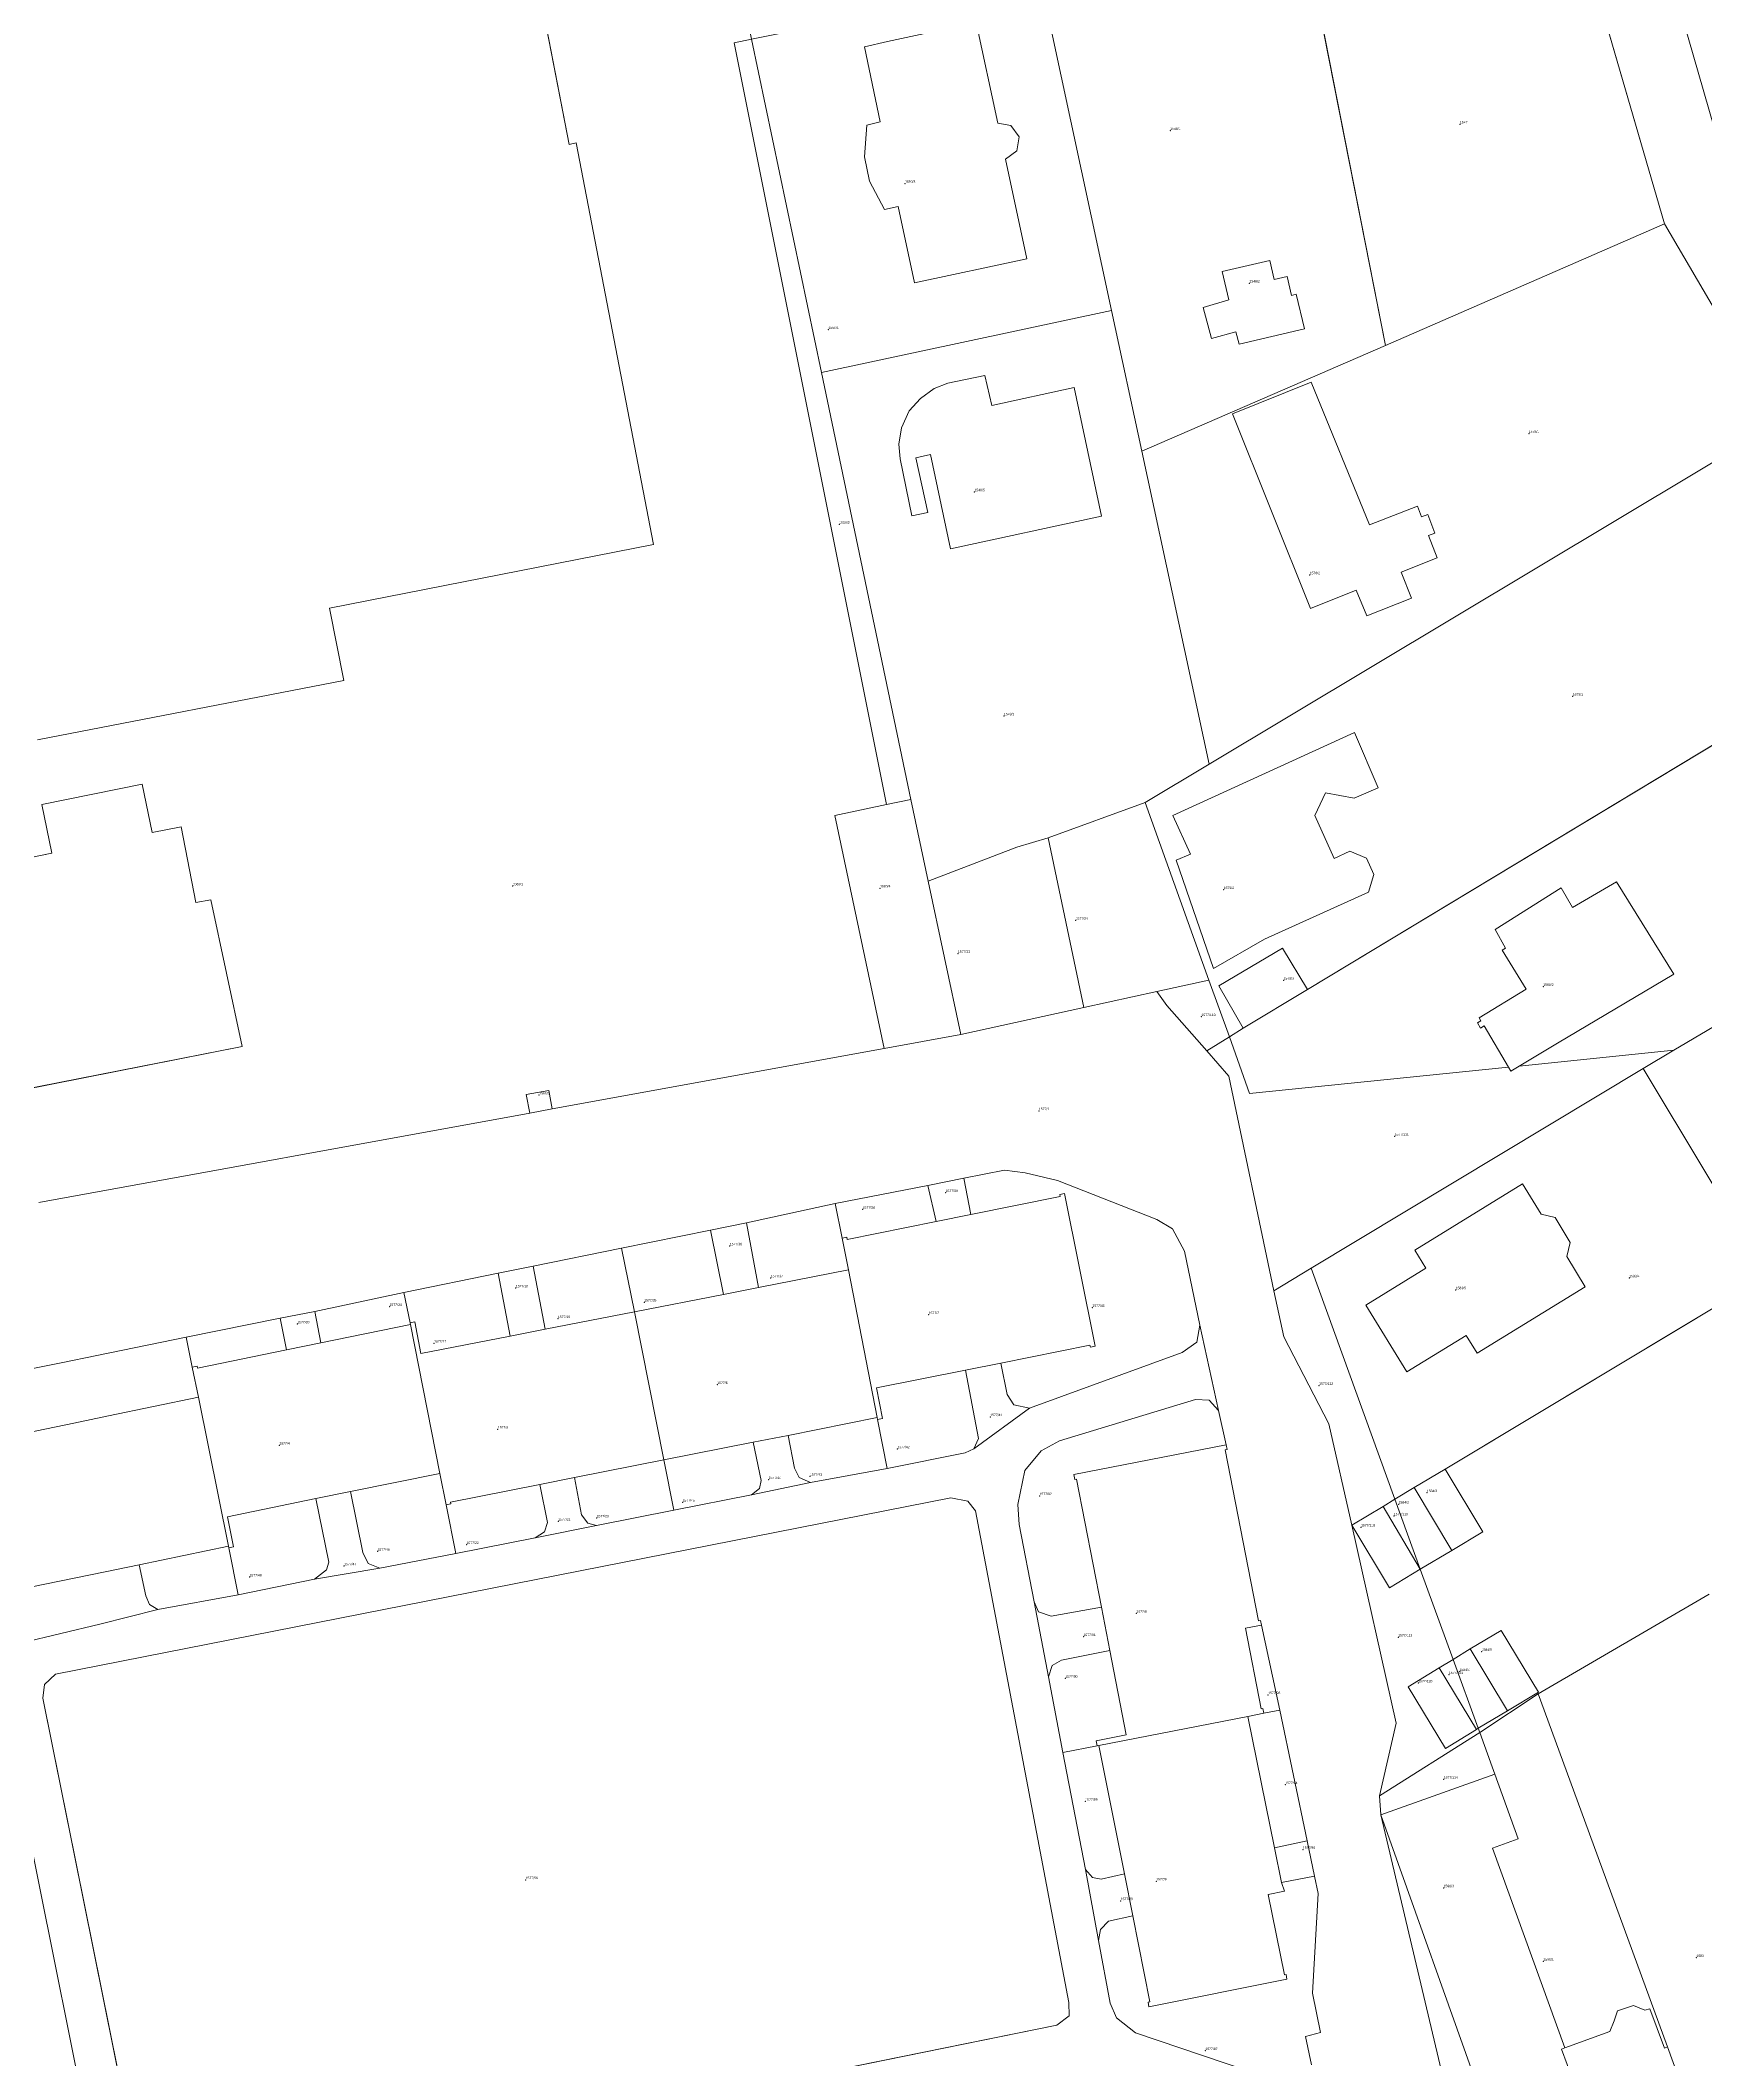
# Model space of a CAD drawing. Header units: metres. Extents: x -741772 to -729469, y -1051765 to -1042288.
# Drawn here: x -741632.2 to -741494.3, y -1051425.6 to -1051258.4 of the extents above; entities that cross this region are included whole.
import ezdxf
from ezdxf.enums import TextEntityAlignment as Align

# ---------------------------------------------------------------- set-up
doc = ezdxf.new("R2010")
doc.units = ezdxf.units.M
doc.header["$LTSCALE"] = 4
doc.header["$MEASUREMENT"] = 0
doc.layers.add('ABMV_sachty', color=6, linetype='Continuous')
doc.layers.add('Katastr_1', color=7, linetype='Continuous', lineweight=13, true_color=0xafbfcf)
doc.layers.add('Katastr_2', color=7, linetype='Continuous', lineweight=13, true_color=0xafbfcf)
doc.styles.get("Standard").update_dxf_attribs({"font": 'arial.ttf'})

# ---------------------------------------------------------------- blocks, each defined once
blk = doc.blocks.new('katastr nemovistosti')
at = {"layer": 'Katastr_1'}
for p, q in [((-114.78, 124.75), (-121.58, 159.32)), ((-98.57, 158.55), (-91.67, 134.83)), ((-185.32, 156.64), (-182.38, 141.4)), ((-156, 149.91), (-148.67, 151.49)), ((-148.67, 151.49), (-146.88, 143.15)), ((-168.71, 149.82), (-167.27, 150.11)), ((-156.09, 86.73), (-168.71, 149.82)), ((-167.27, 150.11), (-161.49, 122.51)), ((-157.92, 149.48), (-156, 149.91)), ((-156.63, 143.26), (-157.92, 149.48)), ((-157.93, 140.37), (-157.72, 143)), ((-157.72, 143), (-156.63, 143.26)), ((-146.88, 143.15), (-145.81, 142.96)), ((-145.81, 142.96), (-145.12, 142.03)), ((-182.38, 141.4), (-181.79, 141.52)), ((-181.79, 141.52), (-175.38, 108.27)), ((-145.3, 140.87), (-146.24, 140.19)), ((-145.12, 142.03), (-145.3, 140.87)), ((-157.51, 138.37), (-157.93, 140.37)), ((-146.24, 140.19), (-144.48, 131.92)), ((-156.27, 136), (-157.51, 138.37)), ((-155.14, 136.25), (-156.27, 136)), ((-153.78, 129.94), (-155.14, 136.25)), ((-91.67, 134.83), (-114.78, 124.75)), ((-144.48, 131.92), (-153.78, 129.94)), ((-128.29, 130.87), (-124.36, 131.78)), ((-127.75, 128.53), (-128.29, 130.87)), ((-124.36, 131.78), (-123.99, 130.22)), ((-123.99, 130.22), (-122.92, 130.47)), ((-122.92, 130.47), (-122.55, 128.9)), ((-122.55, 128.9), (-122.16, 128.99)), ((-122.16, 128.99), (-121.49, 126.12)), ((-129.88, 127.9), (-127.75, 128.53)), ((-129.17, 125.32), (-129.88, 127.9)), ((-127.16, 125.87), (-129.17, 125.32)), ((-126.89, 124.86), (-127.16, 125.87)), ((-121.49, 126.12), (-126.89, 124.86)), ((-161.49, 122.51), (-154.07, 87.15)), ((-151.01, 121.62), (-147.96, 122.26)), ((-147.96, 122.26), (-147.37, 119.79)), ((-153.29, 120.37), (-152.14, 121.2)), ((-152.14, 121.2), (-151.01, 121.62)), ((-147.37, 119.79), (-140.55, 121.28)), ((-140.55, 121.28), (-138.28, 110.62)), ((-127.44, 119.1), (-120.92, 121.71)), ((-120.92, 121.71), (-116.09, 109.89)), ((-154.84, 117.94), (-154.22, 119.33)), ((-154.22, 119.33), (-153.29, 120.37)), ((-120.98, 102.97), (-127.44, 119.1)), ((-155.07, 116.58), (-154.84, 117.94)), ((-154.96, 115.37), (-155.07, 116.58)), ((-152.46, 115.73), (-153.67, 115.45)), ((-153.67, 115.45), (-152.67, 110.91)), ((-150.79, 107.91), (-152.46, 115.73)), ((-154.01, 110.64), (-154.96, 115.37)), ((-152.67, 110.91), (-154.01, 110.64)), ((-138.28, 110.62), (-150.79, 107.91)), ((-116.09, 109.89), (-112.12, 111.44)), ((-112.12, 111.44), (-111.78, 110.55)), ((-111.78, 110.55), (-111.26, 110.75)), ((-111.26, 110.75), (-110.68, 109.22)), ((-110.68, 109.22), (-111.2, 109.02)), ((-111.2, 109.02), (-110.5, 107.17)), ((-175.38, 108.27), (-202.21, 102.99)), ((-110.5, 107.17), (-113.48, 105.98)), ((-113.48, 105.98), (-112.62, 103.83)), ((-117.19, 104.49), (-120.98, 102.97)), ((-116.33, 102.35), (-117.19, 104.49)), ((-112.62, 103.83), (-116.33, 102.35)), ((-202.21, 102.99), (-201.04, 97.01)), ((-121.24, 71.41), (-71.63, 101.34)), ((-201.04, 97.01), (-226.41, 92.1)), ((-132.39, 85.84), (-117.35, 92.69)), ((-117.35, 92.69), (-115.38, 88.11)), ((-226.04, 86.73), (-217.72, 88.43)), ((-217.72, 88.43), (-216.9, 84.41)), ((-154.07, 87.15), (-156.09, 86.73)), ((-156.09, 86.73), (-154.07, 87.15)), ((-154.07, 87.15), (-152.65, 80.39)), ((-119.75, 87.7), (-120.63, 85.82)), ((-117.36, 87.26), (-119.75, 87.7)), ((-115.38, 88.11), (-117.36, 87.26)), ((-225.22, 82.7), (-226.04, 86.73)), ((-160.38, 85.83), (-156.09, 86.73)), ((-156.3, 66.53), (-160.38, 85.83)), ((-142.72, 83.99), (-134.67, 86.91)), ((-134.67, 86.91), (-129.39, 72.2)), ((-130.93, 82.64), (-132.39, 85.84)), ((-120.63, 85.82), (-119.02, 82.27)), ((-216.9, 84.41), (-214.49, 84.9)), ((-214.49, 84.9), (-213.3, 78.63)), ((-145.3, 83.21), (-142.72, 83.99)), ((-139.74, 69.93), (-142.72, 83.99)), ((-142.72, 83.99), (-139.74, 69.93)), ((-246.57, 78.33), (-225.22, 82.7)), ((-152.65, 80.39), (-145.3, 83.21)), ((-132.1, 82.12), (-130.93, 82.64)), ((-129.01, 73.17), (-132.1, 82.12)), ((-119.02, 82.27), (-117.74, 82.87)), ((-117.74, 82.87), (-116.36, 82.29)), ((-116.36, 82.29), (-115.74, 80.95)), ((-149.95, 67.68), (-152.65, 80.39)), ((-152.65, 80.39), (-149.95, 67.68)), ((-115.74, 80.95), (-116.18, 79.49)), ((-95.64, 80.33), (-99.29, 78.21)), ((-99.29, 78.21), (-95.64, 80.33)), ((-90.9, 72.7), (-95.64, 80.33)), ((-95.64, 80.33), (-90.9, 72.7)), ((-213.3, 78.63), (-212.05, 78.84)), ((-212.05, 78.84), (-209.44, 66.7)), ((-116.18, 79.49), (-124.78, 75.59)), ((-100.24, 79.84), (-105.7, 76.38)), ((-105.7, 76.38), (-100.24, 79.84)), ((-99.29, 78.21), (-100.24, 79.84)), ((-100.24, 79.84), (-99.29, 78.21)), ((-124.78, 75.59), (-129.01, 73.17)), ((-105.7, 76.38), (-104.84, 74.85)), ((-104.84, 74.85), (-105.7, 76.38)), ((-128.57, 71.71), (-123.29, 74.85)), ((-123.29, 74.85), (-121.24, 71.41)), ((-104.84, 74.85), (-105.12, 74.69)), ((-105.12, 74.69), (-104.84, 74.85)), ((-105.12, 74.69), (-103.13, 71.46)), ((-103.13, 71.46), (-105.12, 74.69)), ((-129.39, 72.2), (-133.72, 71.25)), ((-133.72, 71.25), (-129.39, 72.2)), ((-129.39, 72.2), (-127.7, 67.51)), ((-100.54, 66.97), (-90.9, 72.7)), ((-90.9, 72.7), (-100.54, 66.97)), ((-133.72, 71.25), (-139.74, 69.93)), ((-139.74, 69.93), (-133.72, 71.25)), ((-132.88, 70.09), (-133.72, 71.25)), ((-133.72, 71.25), (-132.88, 70.09)), ((-126.56, 68.21), (-128.57, 71.71)), ((-126.56, 68.21), (-121.24, 71.41)), ((-121.24, 71.41), (-126.56, 68.21)), ((-103.13, 71.46), (-107.01, 69.07)), ((-107.01, 69.07), (-103.13, 71.46)), ((-139.74, 69.93), (-149.95, 67.68)), ((-149.95, 67.68), (-139.74, 69.93)), ((-129.56, 66.33), (-132.88, 70.09)), ((-132.88, 70.09), (-129.56, 66.33)), ((-106.87, 68.83), (-107.15, 68.66)), ((-107.15, 68.66), (-106.87, 68.83)), ((-107.15, 68.66), (-106.9, 68.23)), ((-106.9, 68.23), (-107.15, 68.66)), ((-107.01, 69.07), (-106.87, 68.83)), ((-106.87, 68.83), (-107.01, 69.07)), ((-85.39, 69.66), (-90.89, 66.39)), ((-156.3, 66.53), (-149.95, 67.68)), ((-149.95, 67.68), (-156.3, 66.53)), ((-127.7, 67.51), (-129.56, 66.33)), ((-129.56, 66.33), (-127.7, 67.51)), ((-127.7, 67.51), (-126.56, 68.21)), ((-126.04, 62.8), (-127.7, 67.51)), ((-127.7, 67.51), (-126.04, 62.8)), ((-106.9, 68.23), (-106.61, 68.4)), ((-106.61, 68.4), (-106.9, 68.23)), ((-106.61, 68.4), (-104.59, 64.99)), ((-104.59, 64.99), (-106.61, 68.4)), ((-103.71, 65.08), (-100.54, 66.97)), ((-100.54, 66.97), (-103.71, 65.08)), ((-209.44, 66.7), (-230.54, 62.54)), ((-183.79, 61.53), (-156.3, 66.53)), ((-127.75, 64.25), (-129.56, 66.33)), ((-129.56, 66.33), (-127.75, 64.25)), ((-90.89, 66.39), (-103.71, 65.08)), ((-103.71, 65.08), (-90.89, 66.39)), ((-90.89, 66.39), (-93.43, 64.88)), ((-124.01, 46.46), (-127.75, 64.25)), ((-127.75, 64.25), (-124.01, 46.46)), ((-104.59, 64.99), (-126.04, 62.8)), ((-126.04, 62.8), (-104.59, 64.99)), ((-93.43, 64.88), (-120.93, 48.35)), ((-104.4, 64.67), (-104.59, 64.99)), ((-104.59, 64.99), (-104.4, 64.67)), ((-103.71, 65.08), (-104.4, 64.67)), ((-104.4, 64.67), (-103.71, 65.08)), ((-185.93, 62.72), (-184.07, 63.06)), ((-185.64, 61.19), (-185.93, 62.72)), ((-184.07, 63.06), (-183.79, 61.53)), ((-226.28, 53.79), (-185.64, 61.19)), ((-183.79, 61.53), (-185.64, 61.19)), ((-185.64, 61.19), (-183.79, 61.53)), ((-160.35, 53.69), (-152.67, 55.18)), ((-152.67, 55.18), (-160.35, 53.69)), ((-152.67, 55.18), (-149.7, 55.8)), ((-149.7, 55.8), (-152.67, 55.18)), ((-152.67, 55.18), (-151.97, 52.2)), ((-151.97, 52.2), (-152.67, 55.18)), ((-149.7, 55.8), (-146.31, 56.46)), ((-146.31, 56.46), (-149.7, 55.8)), ((-149.12, 52.78), (-149.7, 55.8)), ((-149.7, 55.8), (-149.12, 52.78)), ((-146.31, 56.46), (-144.6, 56.24)), ((-144.6, 56.24), (-146.31, 56.46)), ((-144.6, 56.24), (-141.93, 55.59)), ((-141.93, 55.59), (-144.6, 56.24)), ((-141.93, 55.59), (-133.71, 52.37)), ((-133.71, 52.37), (-141.93, 55.59)), ((-112.35, 49.83), (-103.42, 55.33)), ((-103.42, 55.33), (-101.87, 52.81)), ((-167.68, 52.11), (-160.35, 53.69)), ((-160.35, 53.69), (-167.68, 52.11)), ((-159.77, 50.82), (-160.35, 53.69)), ((-160.35, 53.69), (-159.77, 50.82)), ((-141.71, 54.27), (-149.12, 52.78)), ((-149.12, 52.78), (-141.71, 54.27)), ((-141.35, 54.52), (-141.74, 54.44)), ((-141.74, 54.44), (-141.35, 54.52)), ((-141.74, 54.44), (-141.71, 54.27)), ((-141.71, 54.27), (-141.74, 54.44)), ((-138.82, 41.88), (-141.35, 54.52)), ((-141.35, 54.52), (-138.82, 41.88)), ((-170.68, 51.5), (-167.68, 52.11)), ((-167.68, 52.11), (-170.68, 51.5)), ((-166.69, 46.74), (-167.68, 52.11)), ((-167.68, 52.11), (-166.69, 46.74)), ((-151.97, 52.2), (-159.34, 50.72)), ((-159.34, 50.72), (-151.97, 52.2)), ((-151.97, 52.2), (-149.12, 52.78)), ((-149.12, 52.78), (-151.97, 52.2)), ((-133.71, 52.37), (-132.4, 51.59)), ((-132.4, 51.59), (-133.71, 52.37)), ((-101.87, 52.81), (-100.71, 52.54)), ((-100.71, 52.54), (-99.47, 50.48)), ((-178.03, 50.01), (-170.68, 51.5)), ((-170.68, 51.5), (-178.03, 50.01)), ((-170.68, 51.5), (-169.59, 46.17)), ((-169.59, 46.17), (-170.68, 51.5)), ((-159.38, 50.9), (-159.77, 50.82)), ((-159.77, 50.82), (-159.38, 50.9)), ((-159.24, 48.2), (-159.77, 50.82)), ((-159.77, 50.82), (-159.24, 48.2)), ((-159.34, 50.72), (-159.38, 50.9)), ((-159.38, 50.9), (-159.34, 50.72)), ((-132.4, 51.59), (-131.43, 49.76)), ((-131.43, 49.76), (-132.4, 51.59)), ((-99.47, 50.48), (-99.76, 49.32)), ((-188.24, 47.93), (-185.34, 48.52)), ((-185.34, 48.52), (-188.24, 47.93)), ((-185.34, 48.52), (-178.03, 50.01)), ((-178.03, 50.01), (-185.34, 48.52)), ((-184.36, 43.29), (-185.34, 48.52)), ((-185.34, 48.52), (-184.36, 43.29)), ((-178.03, 50.01), (-176.95, 44.73)), ((-176.95, 44.73), (-178.03, 50.01)), ((-131.43, 49.76), (-130.16, 43.62)), ((-130.16, 43.62), (-131.43, 49.76)), ((-111.44, 48.34), (-112.35, 49.83)), ((-99.76, 49.32), (-98.25, 46.79)), ((-196.06, 46.33), (-188.24, 47.93)), ((-188.24, 47.93), (-196.06, 46.33)), ((-188.24, 47.93), (-187.27, 42.72)), ((-187.27, 42.72), (-188.24, 47.93)), ((-159.24, 48.2), (-166.69, 46.74)), ((-166.69, 46.74), (-159.24, 48.2)), ((-156.86, 35.97), (-159.24, 48.2)), ((-159.24, 48.2), (-156.86, 35.97)), ((-124.01, 46.46), (-120.93, 48.35)), ((-120.93, 48.35), (-124.01, 46.46)), ((-120.93, 48.35), (-114.01, 29.21)), ((-116.39, 45.29), (-111.44, 48.34)), ((-109.84, 31.71), (-83.14, 47.75)), ((-203.44, 44.75), (-196.06, 46.33)), ((-196.06, 46.33), (-203.44, 44.75)), ((-195.55, 43.83), (-196.06, 46.33)), ((-196.06, 46.33), (-195.55, 43.83)), ((-176.95, 44.73), (-169.59, 46.17)), ((-169.59, 46.17), (-176.95, 44.73)), ((-169.59, 46.17), (-166.69, 46.74)), ((-166.69, 46.74), (-169.59, 46.17)), ((-123.18, 42.65), (-124.01, 46.46)), ((-124.01, 46.46), (-123.18, 42.65)), ((-113, 39.77), (-116.39, 45.29)), ((-98.25, 46.79), (-107.19, 41.3)), ((-214.09, 42.63), (-206.31, 44.21)), ((-206.31, 44.21), (-214.09, 42.63)), ((-206.31, 44.21), (-203.44, 44.75)), ((-203.44, 44.75), (-206.31, 44.21)), ((-206.31, 44.21), (-205.79, 41.58)), ((-205.79, 41.58), (-206.31, 44.21)), ((-203.44, 44.75), (-202.93, 42.16)), ((-202.93, 42.16), (-203.44, 44.75)), ((-202.93, 42.16), (-195.52, 43.68)), ((-195.52, 43.68), (-202.93, 42.16)), ((-195.16, 43.91), (-195.55, 43.83)), ((-195.55, 43.83), (-195.16, 43.91)), ((-195.52, 43.68), (-195.55, 43.83)), ((-195.55, 43.83), (-195.52, 43.68)), ((-195.52, 43.68), (-193.09, 31.35)), ((-193.09, 31.35), (-195.52, 43.68)), ((-194.65, 41.28), (-195.16, 43.91)), ((-195.16, 43.91), (-194.65, 41.28)), ((-176.95, 44.73), (-184.36, 43.29)), ((-184.36, 43.29), (-176.95, 44.73)), ((-176.95, 44.73), (-174.54, 32.46)), ((-174.54, 32.46), (-176.95, 44.73)), ((-130.16, 43.62), (-130.39, 42.22)), ((-128.61, 36.56), (-130.16, 43.62)), ((-214.09, 42.63), (-221.48, 41.1)), ((-213.58, 40.14), (-214.09, 42.63)), ((-202.93, 42.16), (-205.79, 41.58)), ((-205.79, 41.58), (-202.93, 42.16)), ((-187.27, 42.72), (-194.65, 41.28)), ((-194.65, 41.28), (-187.27, 42.72)), ((-187.27, 42.72), (-184.36, 43.29)), ((-184.36, 43.29), (-187.27, 42.72)), ((-146.64, 40.49), (-139.25, 41.97)), ((-139.25, 41.97), (-146.64, 40.49)), ((-139.25, 41.97), (-139.21, 41.8)), ((-139.21, 41.8), (-139.25, 41.97)), ((-139.21, 41.8), (-138.82, 41.88)), ((-138.82, 41.88), (-139.21, 41.8)), ((-130.39, 42.22), (-131.61, 41.37)), ((-119.47, 35.45), (-123.18, 42.65)), ((-123.18, 42.65), (-119.47, 35.45)), ((-108.09, 42.78), (-113, 39.77)), ((-107.19, 41.3), (-108.09, 42.78)), ((-224.45, 40.51), (-232.21, 38.94)), ((-221.48, 41.1), (-224.45, 40.51)), ((-213.19, 40.22), (-213.58, 40.14)), ((-213.58, 40.14), (-213.19, 40.22)), ((-213.07, 37.67), (-213.58, 40.14)), ((-213.16, 40.07), (-213.19, 40.22)), ((-213.19, 40.22), (-213.16, 40.07)), ((-205.79, 41.58), (-213.16, 40.07)), ((-213.16, 40.07), (-205.79, 41.58)), ((-146.64, 40.49), (-149.54, 39.91)), ((-149.54, 39.91), (-146.64, 40.49)), ((-146.11, 37.87), (-146.64, 40.49)), ((-146.64, 40.49), (-146.11, 37.87)), ((-131.61, 41.37), (-144.26, 36.76)), ((-149.54, 39.91), (-156.93, 38.43)), ((-156.93, 38.43), (-149.54, 39.91)), ((-149.54, 39.91), (-148.49, 34.25)), ((-148.49, 34.25), (-149.54, 39.91)), ((-220.51, 36.12), (-213.07, 37.67)), ((-210.59, 25.32), (-213.07, 37.67)), ((-213.07, 37.67), (-210.59, 25.32)), ((-156.93, 38.43), (-156.43, 35.89)), ((-156.43, 35.89), (-156.93, 38.43)), ((-145.54, 37.04), (-146.11, 37.87)), ((-146.11, 37.87), (-145.54, 37.04)), ((-144.26, 36.76), (-145.54, 37.04)), ((-145.54, 37.04), (-144.26, 36.76)), ((-141.77, 34.04), (-130.5, 37.48)), ((-130.5, 37.48), (-129.38, 37.41)), ((-129.38, 37.41), (-128.61, 36.56)), ((-230.77, 33.97), (-223.39, 35.51)), ((-223.39, 35.51), (-220.51, 36.12)), ((-156.86, 35.97), (-164.24, 34.5)), ((-164.24, 34.5), (-156.86, 35.97)), ((-156.83, 35.81), (-156.86, 35.97)), ((-156.86, 35.97), (-156.83, 35.81)), ((-156.43, 35.89), (-156.83, 35.81)), ((-156.83, 35.81), (-156.43, 35.89)), ((-156.04, 31.76), (-156.83, 35.81)), ((-156.83, 35.81), (-156.04, 31.76)), ((-144.26, 36.76), (-148.87, 33.38)), ((-128.61, 36.56), (-127.97, 33.72)), ((-127.97, 33.72), (-128.61, 36.56)), ((-117.57, 27.07), (-119.47, 35.45)), ((-119.47, 35.45), (-117.57, 27.07)), ((-174.54, 32.46), (-167.14, 33.93)), ((-167.14, 33.93), (-174.54, 32.46)), ((-167.14, 33.93), (-164.24, 34.5)), ((-164.24, 34.5), (-167.14, 33.93)), ((-167.14, 33.93), (-166.46, 30.76)), ((-166.46, 30.76), (-167.14, 33.93)), ((-164.24, 34.5), (-163.72, 31.78)), ((-163.72, 31.78), (-164.24, 34.5)), ((-148.49, 34.25), (-148.87, 33.38)), ((-148.87, 33.38), (-148.49, 34.25)), ((-143.3, 33.22), (-141.77, 34.04)), ((-127.97, 33.72), (-140.59, 31.25)), ((-140.59, 31.25), (-127.97, 33.72)), ((-127.97, 33.72), (-127.89, 33.33)), ((-127.89, 33.33), (-127.97, 33.72)), ((-174.54, 32.46), (-181.92, 31)), ((-181.92, 31), (-174.54, 32.46)), ((-173.7, 28.31), (-174.54, 32.46)), ((-174.54, 32.46), (-173.7, 28.31)), ((-163.72, 31.78), (-163.34, 31.01)), ((-163.34, 31.01), (-163.72, 31.78)), ((-149.57, 33.06), (-156.04, 31.76)), ((-148.87, 33.38), (-149.57, 33.06)), ((-144.65, 31.6), (-143.3, 33.22)), ((-127.89, 33.33), (-128.06, 33.29)), ((-128.06, 33.29), (-127.89, 33.33)), ((-128.06, 33.29), (-125.28, 19.14)), ((-125.28, 19.14), (-128.06, 33.29)), ((-193.09, 31.35), (-200.48, 29.84)), ((-200.48, 29.84), (-193.09, 31.35)), ((-192.57, 28.74), (-193.09, 31.35)), ((-193.09, 31.35), (-192.57, 28.74)), ((-192.21, 28.96), (-184.8, 30.43)), ((-184.8, 30.43), (-192.21, 28.96)), ((-184.8, 30.43), (-181.92, 31)), ((-181.92, 31), (-184.8, 30.43)), ((-184.17, 27.28), (-184.8, 30.43)), ((-184.8, 30.43), (-184.17, 27.28)), ((-181.92, 31), (-181.34, 27.91)), ((-181.34, 27.91), (-181.92, 31)), ((-162.4, 30.59), (-167.28, 29.57)), ((-166.61, 30.11), (-167.28, 29.57)), ((-167.28, 29.57), (-166.61, 30.11)), ((-166.46, 30.76), (-166.61, 30.11)), ((-166.61, 30.11), (-166.46, 30.76)), ((-163.34, 31.01), (-162.4, 30.59)), ((-162.4, 30.59), (-163.34, 31.01)), ((-156.04, 31.76), (-162.4, 30.59)), ((-145.21, 28.76), (-144.65, 31.6)), ((-140.59, 31.25), (-140.51, 30.85)), ((-140.51, 30.85), (-140.59, 31.25)), ((-140.51, 30.85), (-140.35, 30.88)), ((-140.35, 30.88), (-140.51, 30.85)), ((-140.35, 30.88), (-138.3, 20.28)), ((-138.3, 20.28), (-140.35, 30.88)), ((-114.01, 29.21), (-112.41, 30.17)), ((-112.41, 30.17), (-109.84, 31.71)), ((-112.41, 30.17), (-109.29, 24.97)), ((-109.29, 24.97), (-112.41, 30.17)), ((-109.84, 31.71), (-106.72, 26.52)), ((-106.72, 26.52), (-109.84, 31.71)), ((-224.92, 14.71), (-150.77, 29.32)), ((-203.34, 29.26), (-210.67, 27.76)), ((-210.67, 27.76), (-203.34, 29.26)), ((-203.34, 29.26), (-200.48, 29.84)), ((-200.48, 29.84), (-203.34, 29.26)), ((-202.27, 24.01), (-203.34, 29.26)), ((-203.34, 29.26), (-202.27, 24.01)), ((-200.48, 29.84), (-199.46, 24.81)), ((-199.46, 24.81), (-200.48, 29.84)), ((-192.57, 28.74), (-192.18, 28.82)), ((-192.18, 28.82), (-192.57, 28.74)), ((-191.77, 24.72), (-192.57, 28.74)), ((-192.57, 28.74), (-191.77, 24.72)), ((-192.18, 28.82), (-192.21, 28.96)), ((-192.21, 28.96), (-192.18, 28.82)), ((-167.28, 29.57), (-173.7, 28.31)), ((-150.77, 29.32), (-149.35, 29.06)), ((-149.35, 29.06), (-148.73, 28.26)), ((-145.11, 27.12), (-145.21, 28.76)), ((-114.98, 28.62), (-117.57, 27.07)), ((-117.57, 27.07), (-114.98, 28.62)), ((-114.01, 29.21), (-114.98, 28.62)), ((-114.98, 28.62), (-114.01, 29.21)), ((-114.98, 28.62), (-111.89, 23.41)), ((-111.89, 23.41), (-114.98, 28.62)), ((-111.89, 23.41), (-114.01, 29.21)), ((-114.01, 29.21), (-111.89, 23.41)), ((-210.67, 27.76), (-210.17, 25.26)), ((-210.17, 25.26), (-210.67, 27.76)), ((-180.1, 27.04), (-185.2, 26.02)), ((-184.42, 26.51), (-184.17, 27.28)), ((-184.17, 27.28), (-184.42, 26.51)), ((-181.34, 27.91), (-180.83, 27.23)), ((-180.83, 27.23), (-181.34, 27.91)), ((-180.83, 27.23), (-180.1, 27.04)), ((-180.1, 27.04), (-180.83, 27.23)), ((-173.7, 28.31), (-180.1, 27.04)), ((-148.73, 28.26), (-140.99, -12.46)), ((-143.88, 20.72), (-145.11, 27.12)), ((-114.44, 21.86), (-117.57, 27.07)), ((-117.57, 27.07), (-114.44, 21.86)), ((-113.89, 10.67), (-117.57, 27.07)), ((-117.57, 27.07), (-113.89, 10.67)), ((-217.99, 23.79), (-210.59, 25.32)), ((-210.59, 25.32), (-217.99, 23.79)), ((-210.56, 25.18), (-210.59, 25.32)), ((-210.59, 25.32), (-210.56, 25.18)), ((-210.17, 25.26), (-210.56, 25.18)), ((-210.56, 25.18), (-210.17, 25.26)), ((-210.56, 25.18), (-209.78, 21.28)), ((-209.78, 21.28), (-210.56, 25.18)), ((-185.2, 26.02), (-191.77, 24.72)), ((-185.2, 26.02), (-184.42, 26.51)), ((-184.42, 26.51), (-185.2, 26.02)), ((-106.72, 26.52), (-109.29, 24.97)), ((-109.29, 24.97), (-106.72, 26.52)), ((-217.99, 23.79), (-220.8, 23.21)), ((-217.42, 21.2), (-217.99, 23.79)), ((-198.05, 23.51), (-203.45, 22.58)), ((-202.46, 23.37), (-202.27, 24.01)), ((-202.27, 24.01), (-202.46, 23.37)), ((-199.46, 24.81), (-199.03, 23.89)), ((-199.03, 23.89), (-199.46, 24.81)), ((-199.03, 23.89), (-198.05, 23.51)), ((-198.05, 23.51), (-199.03, 23.89)), ((-191.77, 24.72), (-198.05, 23.51)), ((-111.89, 23.41), (-114.44, 21.86)), ((-114.44, 21.86), (-111.89, 23.41)), ((-109.29, 24.97), (-111.89, 23.41)), ((-111.89, 23.41), (-109.29, 24.97)), ((-111.89, 23.41), (-109.17, 15.95)), ((-109.17, 15.95), (-111.89, 23.41)), ((-220.8, 23.21), (-228.23, 21.67)), ((-203.45, 22.58), (-209.78, 21.28)), ((-203.45, 22.58), (-202.46, 23.37)), ((-202.46, 23.37), (-203.45, 22.58)), ((-217.13, 20.49), (-217.42, 21.2)), ((-216.44, 20.07), (-217.13, 20.49)), ((-209.78, 21.28), (-216.44, 20.07)), ((-143.5, 19.89), (-143.88, 20.72)), ((-142.68, 14.49), (-143.88, 20.72)), ((-143.88, 20.72), (-143.5, 19.89)), ((-138.3, 20.28), (-142.45, 19.53)), ((-142.45, 19.53), (-138.3, 20.28)), ((-138.3, 20.28), (-137.6, 16.68)), ((-137.6, 16.68), (-138.3, 20.28)), ((-102.12, 13.09), (-87.98, 21.34)), ((-87.98, 21.34), (-102.12, 13.09)), ((-142.45, 19.53), (-143.5, 19.89)), ((-143.5, 19.89), (-142.45, 19.53)), ((-125.05, 18.78), (-126.37, 18.52)), ((-126.37, 18.52), (-125.05, 18.78)), ((-126.37, 18.52), (-125.07, 11.86)), ((-125.07, 11.86), (-126.37, 18.52)), ((-125.28, 19.14), (-125.13, 19.17)), ((-125.13, 19.17), (-125.28, 19.14)), ((-125.13, 19.17), (-125.05, 18.78)), ((-125.05, 18.78), (-125.13, 19.17)), ((-125.05, 18.78), (-123.53, 11.75)), ((-123.53, 11.75), (-125.05, 18.78)), ((-109.17, 15.95), (-107.76, 16.81)), ((-107.76, 16.81), (-109.17, 15.95)), ((-107.76, 16.81), (-105.19, 18.35)), ((-105.19, 18.35), (-107.76, 16.81)), ((-104.67, 11.69), (-107.76, 16.81)), ((-107.76, 16.81), (-104.67, 11.69)), ((-105.19, 18.35), (-102.1, 13.22)), ((-102.1, 13.22), (-105.19, 18.35)), ((-142.68, 14.49), (-142.38, 15.43)), ((-142.38, 15.43), (-142.68, 14.49)), ((-142.38, 15.43), (-141.59, 15.88)), ((-141.59, 15.88), (-142.38, 15.43)), ((-141.59, 15.88), (-137.6, 16.68)), ((-137.6, 16.68), (-141.59, 15.88)), ((-137.6, 16.68), (-136.25, 9.69)), ((-136.25, 9.69), (-137.6, 16.68)), ((-112.91, 13.68), (-110.34, 15.24)), ((-110.34, 15.24), (-112.91, 13.68)), ((-110.34, 15.24), (-109.17, 15.95)), ((-109.17, 15.95), (-110.34, 15.24)), ((-107.25, 10.15), (-110.34, 15.24)), ((-110.34, 15.24), (-107.25, 10.15)), ((-109.17, 15.95), (-107.09, 10.24)), ((-107.09, 10.24), (-109.17, 15.95)), ((-225.95, 12.73), (-225.81, 13.86)), ((-225.81, 13.86), (-224.92, 14.71)), ((-141.5, 8.23), (-142.68, 14.49)), ((-109.81, 8.58), (-112.91, 13.68)), ((-112.91, 13.68), (-109.81, 8.58)), ((-217.65, -28.47), (-225.95, 12.73)), ((-125.07, 11.86), (-124.92, 11.89)), ((-124.92, 11.89), (-125.07, 11.86)), ((-124.92, 11.89), (-124.84, 11.49)), ((-124.84, 11.49), (-124.92, 11.89)), ((-124.84, 11.49), (-123.53, 11.75)), ((-123.53, 11.75), (-124.84, 11.49)), ((-123.53, 11.75), (-121.27, 0.91)), ((-121.27, 0.91), (-123.53, 11.75)), ((-106.96, 9.89), (-102.12, 13.09)), ((-102.12, 13.09), (-106.96, 9.89)), ((-102.1, 13.22), (-104.67, 11.69)), ((-104.67, 11.69), (-102.1, 13.22)), ((-102.12, 13.09), (-98.6, 3.46)), ((-98.6, 3.46), (-102.12, 13.09)), ((-138.51, 8.83), (-126.16, 11.23)), ((-126.16, 11.23), (-138.51, 8.83)), ((-126.16, 11.23), (-124.84, 11.49)), ((-124.84, 11.49), (-126.16, 11.23)), ((-126.16, 11.23), (-123.96, 0.35)), ((-123.96, 0.35), (-126.16, 11.23)), ((-115.27, 4.66), (-113.89, 10.67)), ((-113.89, 10.67), (-115.27, 4.66)), ((-107.25, 10.15), (-109.81, 8.58)), ((-109.81, 8.58), (-107.25, 10.15)), ((-107.09, 10.24), (-107.25, 10.15)), ((-107.25, 10.15), (-107.09, 10.24)), ((-104.67, 11.69), (-107.09, 10.24)), ((-107.09, 10.24), (-104.67, 11.69)), ((-107.09, 10.24), (-106.96, 9.89)), ((-106.96, 9.89), (-107.09, 10.24)), ((-138.66, 8.8), (-141.5, 8.23)), ((-141.5, 8.23), (-138.66, 8.8)), ((-136.25, 9.69), (-138.74, 9.19)), ((-138.74, 9.19), (-136.25, 9.69)), ((-138.74, 9.19), (-138.66, 8.8)), ((-138.66, 8.8), (-138.74, 9.19)), ((-138.51, 8.83), (-138.66, 8.8)), ((-138.66, 8.8), (-138.51, 8.83)), ((-136.39, -1.8), (-138.51, 8.83)), ((-138.51, 8.83), (-136.39, -1.8)), ((-115.27, 4.66), (-106.96, 9.89)), ((-106.96, 9.89), (-115.27, 4.66)), ((-106.96, 9.89), (-105.95, 7.04)), ((-105.95, 7.04), (-106.96, 9.89)), ((-139.62, -1.45), (-141.5, 8.23)), ((-105.95, 7.04), (-105.73, 6.44)), ((-105.73, 6.44), (-105.95, 7.04)), ((-105.73, 6.44), (-115.16, 3.07)), ((-115.16, 3.07), (-105.73, 6.44)), ((-103.8, 1.09), (-105.73, 6.44)), ((-105.73, 6.44), (-103.8, 1.09)), ((-115.16, 3.07), (-115.27, 4.66)), ((-115.27, 4.66), (-115.16, 3.07)), ((-98.6, 3.46), (-91.43, -16.15)), ((-91.43, -16.15), (-98.6, 3.46)), ((-101.75, -34.51), (-115.16, 3.07)), ((-115.16, 3.07), (-106.58, -33.07)), ((-106.58, -33.07), (-115.16, 3.07)), ((-115.16, 3.07), (-101.75, -34.51)), ((-121.27, 0.91), (-123.96, 0.35)), ((-123.96, 0.35), (-121.27, 0.91)), ((-123.96, 0.35), (-123.38, -2.53)), ((-123.38, -2.53), (-123.96, 0.35)), ((-121.27, 0.91), (-120.66, -2.01)), ((-120.66, -2.01), (-121.27, 0.91)), ((-105.9, 0.31), (-103.8, 1.09)), ((-103.8, 1.09), (-105.9, 0.31)), ((-99.91, -16.22), (-105.9, 0.31)), ((-105.9, 0.31), (-99.91, -16.22)), ((-138.55, -7.34), (-139.62, -1.45)), ((-139.62, -1.45), (-139.03, -2.12)), ((-139.03, -2.12), (-139.62, -1.45)), ((-139.03, -2.12), (-138.31, -2.24)), ((-138.31, -2.24), (-139.03, -2.12)), ((-138.31, -2.24), (-136.39, -1.8)), ((-136.39, -1.8), (-138.31, -2.24)), ((-135.7, -5.28), (-136.39, -1.8)), ((-136.39, -1.8), (-135.7, -5.28)), ((-123.15, -3.25), (-124.48, -3.51)), ((-124.48, -3.51), (-123.15, -3.25)), ((-120.66, -2.01), (-123.38, -2.53)), ((-123.38, -2.53), (-120.66, -2.01)), ((-123.38, -2.53), (-123.15, -3.25)), ((-123.15, -3.25), (-123.38, -2.53)), ((-120.35, -3.44), (-120.66, -2.01)), ((-120.66, -2.01), (-120.35, -3.44)), ((-124.48, -3.51), (-123.15, -10.18)), ((-123.15, -10.18), (-124.48, -3.51)), ((-120.81, -11.7), (-120.35, -3.44)), ((-120.35, -3.44), (-120.81, -11.7)), ((-138.38, -6.43), (-138.55, -7.34)), ((-138.55, -7.34), (-138.38, -6.43)), ((-137.7, -5.74), (-138.38, -6.43)), ((-138.38, -6.43), (-137.7, -5.74)), ((-135.7, -5.28), (-137.7, -5.74)), ((-137.7, -5.74), (-135.7, -5.28)), ((-134.28, -12.41), (-135.7, -5.28)), ((-135.7, -5.28), (-134.28, -12.41)), ((-137.57, -12.51), (-138.55, -7.34)), ((-122.93, -10.54), (-134.36, -12.83)), ((-134.36, -12.83), (-122.93, -10.54)), ((-123.15, -10.18), (-123.01, -10.15)), ((-123.01, -10.15), (-123.15, -10.18)), ((-123.01, -10.15), (-122.93, -10.54)), ((-122.93, -10.54), (-123.01, -10.15)), ((-120.15, -14.95), (-120.81, -11.7)), ((-120.81, -11.7), (-120.15, -14.95)), ((-140.99, -12.46), (-140.97, -13.56)), ((-137.05, -13.74), (-137.57, -12.51)), ((-134.44, -12.44), (-134.28, -12.41)), ((-134.28, -12.41), (-134.44, -12.44)), ((-134.36, -12.83), (-134.44, -12.44)), ((-134.44, -12.44), (-134.36, -12.83)), ((-95.84, -13.99), (-95.57, -13.15)), ((-95.57, -13.15), (-95.84, -13.99)), ((-95.57, -13.15), (-94.25, -12.7)), ((-94.25, -12.7), (-95.57, -13.15)), ((-94.25, -12.7), (-93.29, -13.1)), ((-93.29, -13.1), (-94.25, -12.7)), ((-93.29, -13.1), (-92.88, -12.98)), ((-92.88, -12.98), (-93.29, -13.1)), ((-92.88, -12.98), (-91.68, -16.24)), ((-91.68, -16.24), (-92.88, -12.98)), ((-141.98, -14.35), (-215.82, -29.32)), ((-140.97, -13.56), (-141.98, -14.35)), ((-135.48, -14.98), (-137.05, -13.74)), ((-120.63, -19.99), (-135.48, -14.98)), ((-121.39, -15.27), (-120.15, -14.95)), ((-120.15, -14.95), (-121.39, -15.27)), ((-99.91, -16.22), (-96.19, -14.87)), ((-96.19, -14.87), (-99.91, -16.22)), ((-96.19, -14.87), (-95.84, -13.99)), ((-95.84, -13.99), (-96.19, -14.87)), ((-120.9, -17.63), (-121.39, -15.27)), ((-121.39, -15.27), (-120.9, -17.63)), ((-100.19, -16.32), (-99.91, -16.22)), ((-99.91, -16.22), (-100.19, -16.32)), ((-99.27, -18.86), (-100.19, -16.32)), ((-100.19, -16.32), (-99.27, -18.86)), ((-91.68, -16.24), (-91.43, -16.15)), ((-91.43, -16.15), (-91.68, -16.24)), ((-91.43, -16.15), (-88.41, -24.42)), ((-88.41, -24.42), (-91.43, -16.15))]:
    blk.add_line(p, q, dxfattribs=at)
blk.add_lwpolyline([(-111.93, 285.11), (-102.85, 253.79, 0.190076), (-92.08, 253.46), (-90.63, 250.07), (-84.5, 234.47, 0.363311), (-101.85, 213.09), (-84.59, 153.13), (-78.61, 135.3), (-67.57, 116.27), (-50.67, 87.14), (-49.8, 85.64), (-41.95, 72.15), (-13.49, 23.2), (-2.48, 4.26), (0, 0), (-7.26, -1.34), (-9.81, -1.81), (-85.35, 135.12), (-125.54, 274.55), (-176.04, 440.07)], format="xyb", dxfattribs=at)
for points in [[(-125.54, 274.55), (-85.35, 135.12), (-9.81, -1.81), (-15.71, -3.73), (-13.87, -2.55), (-12.73, -0.79), (-12.43, 1.52), (-13.18, 3.7), (-29.48, 30.94), (-40.78, 49.81), (-44.81, 56.54), (-51.07, 67), (-61.35, 84.17), (-71.63, 101.34), (-82.06, 118.44), (-91.67, 134.83), (-98.57, 158.55)], [(-233.03, 183.66), (-201.22, 191.92), (-177.17, 198.26), (-176.8, 196.45), (-169.28, 159.88), (-167.27, 150.11), (-168.71, 149.82), (-156.09, 86.73), (-160.38, 85.83), (-156.3, 66.53), (-183.79, 61.53), (-184.07, 63.06), (-185.93, 62.72), (-185.64, 61.19), (-226.28, 53.79)], [(-226.41, 92.1), (-201.04, 97.01), (-202.21, 102.99), (-175.38, 108.27), (-181.79, 141.52), (-182.38, 141.4), (-185.32, 156.64), (-174.07, 158.91), (-181.23, 193.63), (-190.9, 187.47), (-196.59, 183.85), (-194.7, 174.75), (-215.98, 170.56), (-217.05, 175.98), (-217.86, 180.1), (-241.87, 175.37)], [(-220.1, -33.36), (-228.63, 9.09)], [(-227.71, 17.33), (-221.23, 18.86), (-216.44, 20.07), (-209.78, 21.28), (-203.45, 22.58), (-198.05, 23.51), (-191.77, 24.72), (-185.2, 26.02), (-180.1, 27.04), (-173.7, 28.31), (-167.28, 29.57), (-162.4, 30.59), (-156.04, 31.76), (-149.57, 33.06), (-148.87, 33.38), (-144.26, 36.76), (-131.61, 41.37), (-130.39, 42.22), (-130.16, 43.62), (-128.61, 36.56), (-129.38, 37.41), (-130.5, 37.48), (-141.77, 34.04), (-143.3, 33.22), (-144.65, 31.6), (-145.21, 28.76), (-145.11, 27.12), (-143.88, 20.72), (-142.68, 14.49), (-141.5, 8.23), (-139.62, -1.45), (-138.55, -7.34), (-137.57, -12.51), (-137.05, -13.74), (-135.48, -14.98), (-120.63, -19.99)]]:
    blk.add_lwpolyline(points, dxfattribs=at)
for points in [[(-121.58, 159.32), (-114.78, 124.75), (-134.94, 115.99), (-137.45, 127.65), (-143.31, 154.93)], [(-143.31, 154.93), (-137.45, 127.65), (-161.49, 122.51), (-167.27, 150.11), (-158.99, 151.78)], [(-157.51, 138.37), (-156.27, 136), (-155.14, 136.25), (-153.78, 129.94), (-144.48, 131.92), (-146.24, 140.19), (-145.3, 140.87), (-145.12, 142.03), (-145.81, 142.96), (-146.88, 143.15), (-148.67, 151.49), (-156, 149.91), (-157.92, 149.48), (-156.63, 143.26), (-157.72, 143), (-157.93, 140.37)], [(-91.67, 134.83), (-82.06, 118.44), (-129.37, 90.09), (-134.94, 115.99), (-114.78, 124.75)], [(-129.88, 127.9), (-129.17, 125.32), (-127.16, 125.87), (-126.89, 124.86), (-121.49, 126.12), (-122.16, 128.99), (-122.55, 128.9), (-122.92, 130.47), (-123.99, 130.22), (-124.36, 131.78), (-128.29, 130.87), (-127.75, 128.53)], [(-137.45, 127.65), (-134.94, 115.99), (-129.37, 90.09), (-134.67, 86.91), (-142.72, 83.99), (-145.3, 83.21), (-152.65, 80.39), (-154.07, 87.15), (-161.49, 122.51)], [(-154.96, 115.37), (-154.01, 110.64), (-152.67, 110.91), (-153.67, 115.45), (-152.46, 115.73), (-150.79, 107.91), (-138.28, 110.62), (-140.55, 121.28), (-147.37, 119.79), (-147.96, 122.26), (-151.01, 121.62), (-152.14, 121.2), (-153.29, 120.37), (-154.22, 119.33), (-154.84, 117.94), (-155.07, 116.58)], [(-127.44, 119.1), (-120.98, 102.97), (-117.19, 104.49), (-116.33, 102.35), (-112.62, 103.83), (-113.48, 105.98), (-110.5, 107.17), (-111.2, 109.02), (-110.68, 109.22), (-111.26, 110.75), (-111.78, 110.55), (-112.12, 111.44), (-116.09, 109.89), (-120.92, 121.71)], [(-71.63, 101.34), (-121.24, 71.41), (-123.29, 74.85), (-128.57, 71.71), (-126.56, 68.21), (-127.7, 67.51), (-129.39, 72.2), (-134.67, 86.91), (-129.37, 90.09), (-82.06, 118.44)], [(-132.1, 82.12), (-129.01, 73.17), (-124.78, 75.59), (-116.18, 79.49), (-115.74, 80.95), (-116.36, 82.29), (-117.74, 82.87), (-119.02, 82.27), (-120.63, 85.82), (-119.75, 87.7), (-117.36, 87.26), (-115.38, 88.11), (-117.35, 92.69), (-132.39, 85.84), (-130.93, 82.64)], [(-246.57, 78.33), (-244.58, 68.63), (-232.24, 71.16), (-230.54, 62.54), (-209.44, 66.7), (-212.05, 78.84), (-213.3, 78.63), (-214.49, 84.9), (-216.9, 84.41), (-217.72, 88.43), (-226.04, 86.73), (-225.22, 82.7)], [(-61.35, 84.17), (-51.07, 67), (-73.57, 53.49), (-83.14, 47.75), (-93.43, 64.88), (-90.89, 66.39), (-85.39, 69.66), (-84.91, 68.86), (-85.19, 68.69), (-82.41, 64.09), (-77.79, 66.88), (-80.57, 71.48), (-80.85, 71.31), (-81.33, 72.11)], [(-93.43, 64.88), (-83.14, 47.75), (-109.84, 31.71), (-112.41, 30.17), (-114.01, 29.21), (-120.93, 48.35)], [(-116.39, 45.29), (-113, 39.77), (-108.09, 42.78), (-107.19, 41.3), (-98.25, 46.79), (-99.76, 49.32), (-99.47, 50.48), (-100.71, 52.54), (-101.87, 52.81), (-103.42, 55.33), (-112.35, 49.83), (-111.44, 48.34)], [(-225.95, 12.73), (-217.65, -28.47), (-216.7, -29.36), (-215.82, -29.32), (-141.98, -14.35), (-140.97, -13.56), (-140.99, -12.46), (-148.73, 28.26), (-149.35, 29.06), (-150.77, 29.32), (-224.92, 14.71), (-225.81, 13.86)]]:
    blk.add_lwpolyline(points, close=True, dxfattribs=at)
for p in [(-132.6, 142.54), (-108.61, 143.07), (-154.56, 138.16), (-126.04, 129.9), (-160.9, 126.06), (-102.9, 117.45), (-148.81, 112.62), (-160, 109.93), (-121.05, 105.75), (-99.27, 95.69), (-146.37, 94.07), (-187.05, 79.99), (-156.63, 79.81), (-128.17, 79.68), (-140.43, 77.14), (-150.18, 74.39), (-123.21, 72.18), (-101.71, 71.66), (-130.01, 69.16), (-184.86, 62.67), (-143.47, 61.37), (-114.01, 59.26), (-151.2, 54.59), (-158.07, 53.21), (-169.07, 50.18), (-165.68, 47.53), (-94.59, 47.53), (-197.25, 45.16), (-186.79, 46.69), (-176.16, 45.52), (-108.96, 46.54), (-204.89, 43.71), (-183.3, 44.15), (-152.6, 44.48), (-139.04, 45.08), (-193.56, 42.13), (-170.11, 38.69), (-120.27, 38.62), (-147.51, 36.03), (-206.37, 33.68), (-188.28, 35.01), (-155.19, 33.37), (-165.85, 30.83), (-162.43, 31.1), (-172.98, 28.95), (-143.42, 29.49), (-113.69, 28.79), (-111.35, 29.74), (-183.28, 27.38), (-180.1, 27.65), (-116.8, 26.89), (-114.08, 27.82), (-190.87, 25.44), (-201.01, 23.68), (-198.24, 24.89), (-208.84, 22.76), (-135.4, 19.75), (-139.78, 17.82), (-113.72, 17.78), (-106.81, 16.59), (-141.29, 14.37), (-112.06, 13.98), (-109.52, 14.68), (-108.64, 14.93), (-124.49, 13.01), (-123.08, 5.56), (-109.95, 6.01), (-139.63, 4.18), (-121.61, 0.2), (-185.98, -2.31), (-133.76, -2.42), (-109.96, -2.98), (-136.7, -4.05), (-101.69, -9.06), (-89.03, -8.76), (-129.69, -16.46)]:
    blk.add_point(p, dxfattribs=at)
at = {"layer": 'Katastr_2', "linetype": 'Continuous'}
for s, p in [('1548/1', (-132.6, 142.54)), ('1547', (-108.61, 143.07)), ('1550/3', (-154.56, 138.16)), ('1548/2', (-126.04, 129.9)), ('1550/1', (-160.9, 126.06)), ('1578/1', (-102.9, 117.45)), ('1549/5', (-148.81, 112.62)), ('1550/2', (-160, 109.93)), ('1578/2', (-121.05, 105.75)), ('1579/1', (-99.27, 95.69)), ('1549/1', (-146.37, 94.07)), ('1560/1', (-187.05, 79.99)), ('1560/4', (-156.63, 79.81)), ('1579/2', (-128.17, 79.68)), ('1577/24', (-140.43, 77.14)), ('1577/23', (-150.18, 74.39)), ('1579/3', (-123.21, 72.18)), ('1580/2', (-101.71, 71.66)), ('1577/110', (-130.01, 69.16)), ('1560/5', (-184.86, 62.67)), ('1577/1', (-143.47, 61.37)), ('1577/111', (-114.01, 59.26)), ('1577/39', (-151.2, 54.59)), ('1577/38', (-158.07, 53.21)), ('1577/36', (-169.07, 50.18)), ('1577/18', (-186.79, 46.69)), ('1577/37', (-165.68, 47.53)), ('1583/4', (-94.59, 47.53)), ('1577/34', (-197.25, 45.16)), ('1577/35', (-176.16, 45.52)), ('1577/40', (-139.04, 45.08)), ('1583/5', (-108.96, 46.54)), ('1577/33', (-204.89, 43.71)), ('1577/19', (-183.3, 44.15)), ('1577/7', (-152.6, 44.48)), ('1577/17', (-193.56, 42.13)), ('1577/6', (-170.11, 38.69)), ('1577/112', (-120.27, 38.62)), ('1577/5', (-188.28, 35.01)), ('1577/41', (-147.51, 36.03)), ('1577/4', (-206.37, 33.68)), ('1577/42', (-155.19, 33.37)), ('1577/44', (-165.85, 30.83)), ('1577/43', (-162.43, 31.1)), ('1577/45', (-172.98, 28.95)), ('1577/92', (-143.42, 29.49)), ('1584/2', (-113.69, 28.79)), ('1584/3', (-111.35, 29.74)), ('1577/21', (-183.28, 27.38)), ('1577/20', (-180.1, 27.65)), ('1577/118', (-116.8, 26.89)), ('1577/119', (-114.08, 27.82)), ('1577/46', (-198.24, 24.89)), ('1577/22', (-190.87, 25.44)), ('1577/47', (-201.01, 23.68)), ('1577/48', (-208.84, 22.76)), ('1577/8', (-135.4, 19.75)), ('1577/91', (-139.78, 17.82)), ('1577/113', (-113.72, 17.78)), ('1584/5', (-106.81, 16.59)), ('1584/4', (-108.64, 14.93)), ('1577/90', (-141.29, 14.37)), ('1577/120', (-112.06, 13.98)), ('1577/121', (-109.52, 14.68)), ('1577/93', (-124.49, 13.01)), ('1577/94', (-123.08, 5.56)), ('1577/114', (-109.95, 6.01)), ('1577/89', (-139.63, 4.18)), ('1577/95', (-121.61, 0.2)), ('1577/56', (-185.98, -2.31)), ('1577/9', (-133.76, -2.42)), ('1590/3', (-109.96, -2.98)), ('1577/88', (-136.7, -4.05)), ('1590/1', (-101.69, -9.06)), ('1589', (-89.03, -8.76)), ('1577/87', (-129.69, -16.46))]:
    blk.add_text(s, height=0.2, dxfattribs=at).set_placement(p, align=Align.BOTTOM_LEFT)

msp = doc.modelspace()

# ---------------------------------------------------------------- block references
at = {"layer": 'ABMV_sachty', "lineweight": 50}
msp.add_blockref('katastr nemovistosti', (-741406.02, -1051408.39), dxfattribs=at)

doc.saveas('drawing.dxf')
